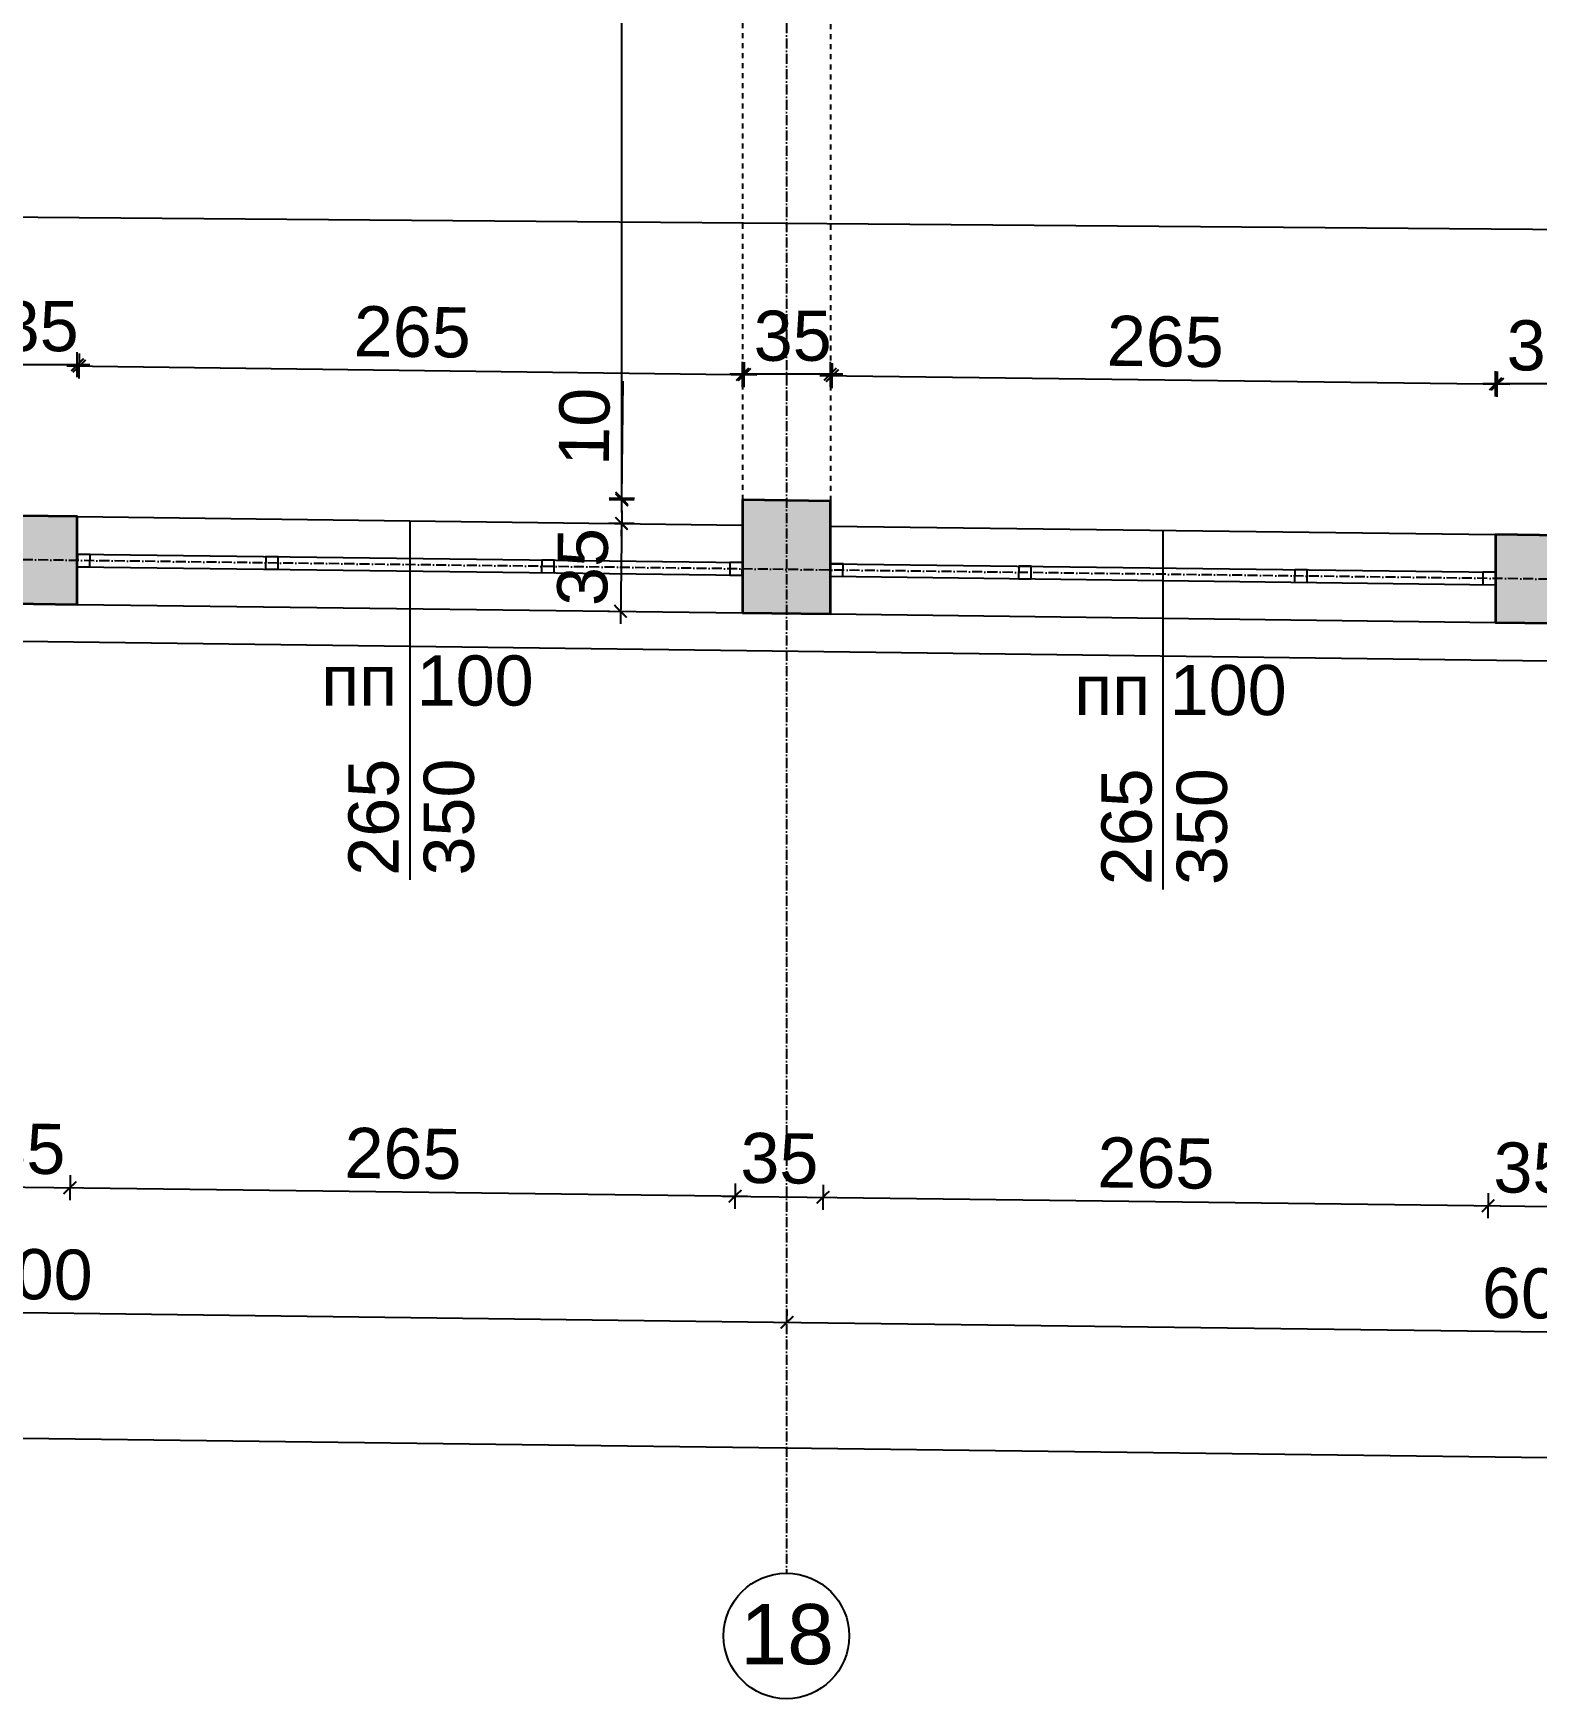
# Model space of a CAD drawing. Header units: inches. Extents: x -72385 to 39588, y -6525 to 66685.
# Drawn here: x -43225 to -42626, y 740 to 1404 of the extents above; entities that cross this region are included whole.
import ezdxf

# ---------------------------------------------------------------- set-up
doc = ezdxf.new("R2010")
doc.units = ezdxf.units.IN
doc.header["$MEASUREMENT"] = 0
doc.linetypes.add('DashDot', pattern=[0.6, 0.4, -0.1, 0, -0.1])
doc.linetypes.add('Hidden', pattern=[0.4, 0.2, -0.2])
for name, color, linetype, lineweight in [('Изгледни линии', 253, 'Continuous', 25), ('Надписи коти външни', 252, 'Continuous', 25), ('Надписи коти вътрешни', 252, 'Continuous', 25), ('Надписи Оси', 252, 'Continuous', 25), ('Надписи прозорци', 252, 'Continuous', 25), ('Оси', 252, 'DashDot', 25), ('Прозорци', 251, 'Continuous', 25), ('Пунктир', 253, 'Hidden', 25), ('Разрезни линии', 7, 'Continuous', 35), ('Щрих стени', 254, 'Continuous', 25)]:
    doc.layers.add(name, color=color, linetype=linetype, lineweight=lineweight)
doc.styles.add('Arial Regular', font='arial.ttf')
doc.styles.get("Standard").update_dxf_attribs({"font": 'arial.ttf'})
doc.dimstyles.new('Annotative', dxfattribs={"dimscale": 0, "dimtxt": 20, "dimasz": 5, "dimexe": 5, "dimexo": 5, "dimgap": 5, "dimtad": 1, "dimdec": 0, "dimzin": 0, "dimdsep": 46, "dimtxsty": 'Standard', "dimblk": 'ARCHTICK', "dimcen": 5, "dimdle": 5, "dimadec": 0, "dimazin": 0, "dimtfac": 1, "dimtdec": 0, "dimtofl": 0, "dimtmove": 0, "dimatfit": 3, "dimldrblk": 'ARCHTICK', "dimfxl": 5, "dimfxlon": 1, "dimtolj": 1, "dimtzin": 0, "dimarcsym": 1})

# ---------------------------------------------------------------- blocks, each defined once
blk = doc.blocks.new('_ArchTick')
at = {"color": 0, "linetype": 'ByBlock', "const_width": 0.15}
blk.add_lwpolyline([(-0.5, -0.5), (0.5, 0.5)], dxfattribs=at)
blk = doc.blocks.new('*D2177')
at = {"layer": 'Defpoints', "color": 0, "ltscale": 50, "transparency": 16777216}
for p in [(-43242.34, 1271.89), (-43242.34, 1241.82), (-43207.34, 1241.37)]:
    blk.add_point(p, dxfattribs=at)
at = {"layer": 'Надписи коти вътрешни', "color": 0, "lineweight": -2, "ltscale": 50, "transparency": 16777216}
for p, q in [((-43242.34, 1266.89), (-43242.34, 1276.89)), ((-43207.34, 1266.89), (-43207.34, 1276.89)), ((-43202.34, 1271.89), (-43247.34, 1271.89))]:
    blk.add_line(p, q, dxfattribs=at)
at = {"layer": 'Надписи коти вътрешни', "color": 0, "lineweight": -2, "ltscale": 50, "transparency": 16777216, "xscale": 5, "yscale": 5, "zscale": 5, "rotation": 180}
blk.add_blockref('_ArchTick', (-43242.34, 1271.89), dxfattribs=at)
at = {"layer": 'Надписи коти вътрешни', "color": 0, "lineweight": -2, "ltscale": 50, "transparency": 16777216, "xscale": 5, "yscale": 5, "zscale": 5}
blk.add_blockref('_ArchTick', (-43207.34, 1271.89), dxfattribs=at)
at = {"layer": 'Надписи коти вътрешни', "color": 0, "ltscale": 50, "transparency": 16777216, "insert": (-43222.34, 1287.11), "char_height": 20, "attachment_point": 5}
blk.add_mtext('\\A1;35', dxfattribs=at)
blk = doc.blocks.new('*D2178')
at = {"layer": 'Defpoints', "color": 0, "ltscale": 50, "transparency": 16777216}
for p in [(-42941.57, 1267.96), (-43207.34, 1211.37), (-42942.34, 1207.99)]:
    blk.add_point(p, dxfattribs=at)
at = {"layer": 'Надписи коти вътрешни', "color": 0, "lineweight": -2, "ltscale": 50, "transparency": 16777216}
for p, q in [((-43206.64, 1266.33), (-43206.51, 1276.33)), ((-43211.57, 1271.4), (-42936.57, 1267.89)), ((-42941.64, 1262.96), (-42941.51, 1272.96))]:
    blk.add_line(p, q, dxfattribs=at)
at = {"layer": 'Надписи коти вътрешни', "color": 0, "lineweight": -2, "ltscale": 50, "transparency": 16777216, "xscale": 5, "yscale": 5, "zscale": 5}
for p, rotation in [((-43206.57, 1271.33), 179.2706286525478), ((-42941.57, 1267.96), 359.2706286525477)]:
    blk.add_blockref('_ArchTick', p, dxfattribs=dict(at, rotation=rotation))
at = {"layer": 'Надписи коти вътрешни', "color": 0, "ltscale": 50, "transparency": 16777216, "insert": (-43073.88, 1284.86), "char_height": 20, "attachment_point": 5, "rotation": 359.27063}
blk.add_mtext('\\A1;265', dxfattribs=at)
blk = doc.blocks.new('*D2179')
at = {"layer": 'Defpoints', "color": 0, "ltscale": 50, "transparency": 16777216}
for p in [(-42942.34, 1268.07), (-42942.34, 1238), (-42907.34, 1237.55)]:
    blk.add_point(p, dxfattribs=at)
at = {"layer": 'Надписи коти вътрешни', "color": 0, "lineweight": -2, "ltscale": 50, "transparency": 16777216}
for p, q in [((-42902.34, 1268.07), (-42947.34, 1268.07)), ((-42942.34, 1263.07), (-42942.34, 1273.07)), ((-42907.34, 1263.07), (-42907.34, 1273.07))]:
    blk.add_line(p, q, dxfattribs=at)
at = {"layer": 'Надписи коти вътрешни', "color": 0, "lineweight": -2, "ltscale": 50, "transparency": 16777216, "xscale": 5, "yscale": 5, "zscale": 5, "rotation": 180}
blk.add_blockref('_ArchTick', (-42942.34, 1268.07), dxfattribs=at)
at = {"layer": 'Надписи коти вътрешни', "color": 0, "lineweight": -2, "ltscale": 50, "transparency": 16777216, "xscale": 5, "yscale": 5, "zscale": 5}
blk.add_blockref('_ArchTick', (-42907.34, 1268.07), dxfattribs=at)
at = {"layer": 'Надписи коти вътрешни', "color": 0, "ltscale": 50, "transparency": 16777216, "insert": (-42922.34, 1283.29), "char_height": 20, "attachment_point": 5}
blk.add_mtext('\\A1;35', dxfattribs=at)
blk = doc.blocks.new('*D2180')
at = {"layer": 'Defpoints', "color": 0, "ltscale": 50, "transparency": 16777216}
for p in [(-42641.57, 1264.14), (-42907.34, 1207.55), (-42642.34, 1204.17)]:
    blk.add_point(p, dxfattribs=at)
at = {"layer": 'Надписи коти вътрешни', "color": 0, "lineweight": -2, "ltscale": 50, "transparency": 16777216}
for p, q in [((-42906.64, 1262.51), (-42906.51, 1272.51)), ((-42641.64, 1259.14), (-42641.51, 1269.14)), ((-42911.57, 1267.58), (-42636.57, 1264.08))]:
    blk.add_line(p, q, dxfattribs=at)
at = {"layer": 'Надписи коти вътрешни', "color": 0, "lineweight": -2, "ltscale": 50, "transparency": 16777216, "xscale": 5, "yscale": 5, "zscale": 5}
for p, rotation in [((-42906.57, 1267.51), 179.2706286525478), ((-42641.57, 1264.14), 359.2706286525477)]:
    blk.add_blockref('_ArchTick', p, dxfattribs=dict(at, rotation=rotation))
at = {"layer": 'Надписи коти вътрешни', "color": 0, "ltscale": 50, "transparency": 16777216, "insert": (-42773.88, 1281.04), "char_height": 20, "attachment_point": 5, "rotation": 359.27063}
blk.add_mtext('\\A1;265', dxfattribs=at)
blk = doc.blocks.new('*D2181')
at = {"layer": 'Defpoints', "color": 0, "ltscale": 50, "transparency": 16777216}
for p in [(-42642.34, 1264.25), (-42642.34, 1234.18), (-42607.34, 1233.73)]:
    blk.add_point(p, dxfattribs=at)
at = {"layer": 'Надписи коти вътрешни', "color": 0, "lineweight": -2, "ltscale": 50, "transparency": 16777216}
for p, q in [((-42642.34, 1259.25), (-42642.34, 1269.25)), ((-42607.34, 1259.25), (-42607.34, 1269.25)), ((-42602.34, 1264.25), (-42647.34, 1264.25))]:
    blk.add_line(p, q, dxfattribs=at)
at = {"layer": 'Надписи коти вътрешни', "color": 0, "lineweight": -2, "ltscale": 50, "transparency": 16777216, "xscale": 5, "yscale": 5, "zscale": 5, "rotation": 180}
blk.add_blockref('_ArchTick', (-42642.34, 1264.25), dxfattribs=at)
at = {"layer": 'Надписи коти вътрешни', "color": 0, "lineweight": -2, "ltscale": 50, "transparency": 16777216, "xscale": 5, "yscale": 5, "zscale": 5}
blk.add_blockref('_ArchTick', (-42607.34, 1264.25), dxfattribs=at)
at = {"layer": 'Надписи коти вътрешни', "color": 0, "ltscale": 50, "transparency": 16777216, "insert": (-42622.34, 1279.47), "char_height": 20, "attachment_point": 5}
blk.add_mtext('\\A1;35', dxfattribs=at)
blk = doc.blocks.new('*D4540')
at = {"layer": 'Defpoints', "color": 0, "ltscale": 50, "transparency": 16777216}
for p in [(-42306.42, 1323.3), (-44452.34, 1227.22), (-42307.34, 1209.91)]:
    blk.add_point(p, dxfattribs=at)
at = {"layer": 'Надписи коти вътрешни', "color": 0, "lineweight": -2, "ltscale": 50, "transparency": 16777216}
for p, q in [((-44451.46, 1335.61), (-44451.38, 1345.61)), ((-44456.42, 1340.65), (-42301.42, 1323.26)), ((-42306.46, 1318.3), (-42306.38, 1328.3))]:
    blk.add_line(p, q, dxfattribs=at)
at = {"layer": 'Надписи коти вътрешни', "color": 0, "lineweight": -2, "ltscale": 50, "transparency": 16777216, "xscale": 5, "yscale": 5, "zscale": 5}
for p, rotation in [((-44451.42, 1340.61), 179.5377341176161), ((-42306.42, 1323.3), 359.5377341176161)]:
    blk.add_blockref('_ArchTick', p, dxfattribs=dict(at, rotation=rotation))
at = {"layer": 'Надписи коти вътрешни', "color": 0, "ltscale": 50, "transparency": 16777216, "insert": (-43378.8, 1347.16), "char_height": 20, "attachment_point": 5, "rotation": 359.53773}
blk.add_mtext('\\A1;2145', dxfattribs=at)
blk = doc.blocks.new('*D2197')
at = {"layer": 'Defpoints', "color": 0, "ltscale": 50, "transparency": 16777216}
for p in [(-42942.34, 1768.04), (-42990.49, 1217.99), (-42942.34, 1217.99)]:
    blk.add_point(p, dxfattribs=at)
at = {"layer": 'Надписи коти вътрешни', "color": 0, "lineweight": -2, "ltscale": 50, "transparency": 16777216}
for p, q in [((-42990.49, 1773.04), (-42990.49, 1212.99)), ((-42985.49, 1768.04), (-42995.49, 1768.04)), ((-42985.49, 1217.99), (-42995.49, 1217.99))]:
    blk.add_line(p, q, dxfattribs=at)
at = {"layer": 'Надписи коти вътрешни', "color": 0, "lineweight": -2, "ltscale": 50, "transparency": 16777216, "xscale": 5, "yscale": 5, "zscale": 5}
for p, rotation in [((-42990.49, 1768.04), 90), ((-42990.49, 1217.99), 270)]:
    blk.add_blockref('_ArchTick', p, dxfattribs=dict(at, rotation=rotation))
at = {"layer": 'Надписи коти вътрешни', "color": 0, "ltscale": 50, "transparency": 16777216, "insert": (-43005.7, 1493.02), "char_height": 20, "attachment_point": 5, "rotation": 90}
blk.add_mtext('\\A1;550', dxfattribs=at)
blk = doc.blocks.new('*D8045')
at = {"layer": 'Defpoints', "color": 0, "ltscale": 50, "transparency": 16777216}
for p in [(-42990.42, 1218.61), (-42942.21, 1217.99), (-42942.34, 1207.99)]:
    blk.add_point(p, dxfattribs=at)
at = {"layer": 'Надписи коти вътрешни', "color": 0, "lineweight": -2, "ltscale": 50, "transparency": 16777216}
for p, q in [((-42990.42, 1218.61), (-42989.83, 1265.3)), ((-42985.42, 1218.54), (-42995.42, 1218.67)), ((-42985.55, 1208.54), (-42995.55, 1208.67)), ((-42990.55, 1208.61), (-42990.61, 1203.61))]:
    blk.add_line(p, q, dxfattribs=at)
at = {"layer": 'Надписи коти вътрешни', "color": 0, "lineweight": -2, "ltscale": 50, "transparency": 16777216, "xscale": 5, "yscale": 5, "zscale": 5}
for p, rotation in [((-42990.42, 1218.61), 269.2706286526039), ((-42990.55, 1208.61), 89.27062865260399)]:
    blk.add_blockref('_ArchTick', p, dxfattribs=dict(at, rotation=rotation))
at = {"layer": 'Надписи коти вътрешни', "color": 0, "ltscale": 50, "transparency": 16777216, "insert": (-43005.27, 1247.15), "char_height": 20, "attachment_point": 5, "rotation": 89.27063}
blk.add_mtext('\\A1;10', dxfattribs=at)
blk = doc.blocks.new('*D6340')
at = {"layer": 'Defpoints', "color": 0, "ltscale": 50, "transparency": 16777216}
for p in [(-43242.34, 1176.81), (-43207.34, 1176.36), (-43210.3, 943.88)]:
    blk.add_point(p, dxfattribs=at)
at = {"layer": 'Надписи коти външни', "color": 0, "lineweight": -2, "ltscale": 50, "transparency": 16777216}
for p, q in [((-43245.23, 949.33), (-43245.36, 939.33)), ((-43250.3, 944.39), (-43205.3, 943.82)), ((-43210.23, 948.88), (-43210.36, 938.88))]:
    blk.add_line(p, q, dxfattribs=at)
at = {"layer": 'Надписи коти външни', "color": 0, "lineweight": -2, "ltscale": 50, "transparency": 16777216, "xscale": 5, "yscale": 5, "zscale": 5}
for p, rotation in [((-43245.3, 944.33), 179.2706286525403), ((-43210.3, 943.88), 359.2706286525403)]:
    blk.add_blockref('_ArchTick', p, dxfattribs=dict(at, rotation=rotation))
at = {"layer": 'Надписи коти външни', "color": 0, "ltscale": 50, "transparency": 16777216, "insert": (-43227.6, 959.32), "char_height": 20, "attachment_point": 5, "rotation": 359.27063}
blk.add_mtext('\\A1;35', dxfattribs=at)
blk = doc.blocks.new('*D6341')
at = {"layer": 'Defpoints', "color": 0, "ltscale": 50, "transparency": 16777216}
for p in [(-43207.34, 1176.36), (-42942.34, 1172.99), (-42945.3, 940.51)]:
    blk.add_point(p, dxfattribs=at)
at = {"layer": 'Надписи коти външни', "color": 0, "lineweight": -2, "ltscale": 50, "transparency": 16777216}
for p, q in [((-43215.3, 943.95), (-42940.3, 940.45)), ((-43210.23, 948.88), (-43210.36, 938.88)), ((-42945.23, 945.51), (-42945.36, 935.51))]:
    blk.add_line(p, q, dxfattribs=at)
at = {"layer": 'Надписи коти външни', "color": 0, "lineweight": -2, "ltscale": 50, "transparency": 16777216, "xscale": 5, "yscale": 5, "zscale": 5}
for p, rotation in [((-43210.3, 943.88), 179.2706286525463), ((-42945.3, 940.51), 359.2706286525462)]:
    blk.add_blockref('_ArchTick', p, dxfattribs=dict(at, rotation=rotation))
at = {"layer": 'Надписи коти външни', "color": 0, "ltscale": 50, "transparency": 16777216, "insert": (-43077.6, 957.41), "char_height": 20, "attachment_point": 5, "rotation": 359.27063}
blk.add_mtext('\\A1;265', dxfattribs=at)
blk = doc.blocks.new('*D6342')
at = {"layer": 'Defpoints', "color": 0, "ltscale": 50, "transparency": 16777216}
for p in [(-42942.34, 1172.99), (-42907.34, 1172.55), (-42910.3, 940.06)]:
    blk.add_point(p, dxfattribs=at)
at = {"layer": 'Надписи коти външни', "color": 0, "lineweight": -2, "ltscale": 50, "transparency": 16777216}
for p, q in [((-42945.23, 945.51), (-42945.36, 935.51)), ((-42910.23, 945.06), (-42910.36, 935.06)), ((-42950.3, 940.57), (-42905.3, 940))]:
    blk.add_line(p, q, dxfattribs=at)
at = {"layer": 'Надписи коти външни', "color": 0, "lineweight": -2, "ltscale": 50, "transparency": 16777216, "xscale": 5, "yscale": 5, "zscale": 5}
for p, rotation in [((-42945.3, 940.51), 179.2706286525496), ((-42910.3, 940.06), 359.2706286525496)]:
    blk.add_blockref('_ArchTick', p, dxfattribs=dict(at, rotation=rotation))
at = {"layer": 'Надписи коти външни', "color": 0, "ltscale": 50, "transparency": 16777216, "insert": (-42927.6, 955.5), "char_height": 20, "attachment_point": 5, "rotation": 359.27063}
blk.add_mtext('\\A1;35', dxfattribs=at)
blk = doc.blocks.new('*D6343')
at = {"layer": 'Defpoints', "color": 0, "ltscale": 50, "transparency": 16777216}
for p in [(-42907.34, 1172.55), (-42642.34, 1169.17), (-42645.3, 936.69)]:
    blk.add_point(p, dxfattribs=at)
at = {"layer": 'Надписи коти външни', "color": 0, "lineweight": -2, "ltscale": 50, "transparency": 16777216}
for p, q in [((-42910.23, 945.06), (-42910.36, 935.06)), ((-42915.3, 940.13), (-42640.3, 936.63)), ((-42645.23, 941.69), (-42645.36, 931.69))]:
    blk.add_line(p, q, dxfattribs=at)
at = {"layer": 'Надписи коти външни', "color": 0, "lineweight": -2, "ltscale": 50, "transparency": 16777216, "xscale": 5, "yscale": 5, "zscale": 5}
for p, rotation in [((-42910.3, 940.06), 179.2706286525478), ((-42645.3, 936.69), 359.2706286525477)]:
    blk.add_blockref('_ArchTick', p, dxfattribs=dict(at, rotation=rotation))
at = {"layer": 'Надписи коти външни', "color": 0, "ltscale": 50, "transparency": 16777216, "insert": (-42777.6, 953.59), "char_height": 20, "attachment_point": 5, "rotation": 359.27063}
blk.add_mtext('\\A1;265', dxfattribs=at)
blk = doc.blocks.new('*D6344')
at = {"layer": 'Defpoints', "color": 0, "ltscale": 50, "transparency": 16777216}
for p in [(-42642.34, 1169.17), (-42607.34, 1168.73), (-42610.3, 936.25)]:
    blk.add_point(p, dxfattribs=at)
at = {"layer": 'Надписи коти външни', "color": 0, "lineweight": -2, "ltscale": 50, "transparency": 16777216}
for p, q in [((-42650.3, 936.75), (-42605.3, 936.18)), ((-42645.23, 941.69), (-42645.36, 931.69)), ((-42610.23, 941.24), (-42610.36, 931.25))]:
    blk.add_line(p, q, dxfattribs=at)
at = {"layer": 'Надписи коти външни', "color": 0, "lineweight": -2, "ltscale": 50, "transparency": 16777216, "xscale": 5, "yscale": 5, "zscale": 5}
for p, rotation in [((-42645.3, 936.69), 179.2706286525464), ((-42610.3, 936.25), 359.2706286525463)]:
    blk.add_blockref('_ArchTick', p, dxfattribs=dict(at, rotation=rotation))
at = {"layer": 'Надписи коти външни', "color": 0, "ltscale": 50, "transparency": 16777216, "insert": (-42627.6, 951.69), "char_height": 20, "attachment_point": 5, "rotation": 359.27063}
blk.add_mtext('\\A1;35', dxfattribs=at)
blk = doc.blocks.new('*D6392')
at = {"layer": 'Defpoints', "color": 0, "ltscale": 50, "transparency": 16777216}
for p in [(-43524.84, 897.88), (-42924.61, 890.25), (-42924.61, 890.25)]:
    blk.add_point(p, dxfattribs=at)
at = {"layer": 'Надписи коти външни', "color": 0, "lineweight": -2, "ltscale": 50, "transparency": 16777216}
for p, q in [((-43524.84, 897.88), (-43524.77, 902.88)), ((-43529.84, 897.95), (-42919.61, 890.18)), ((-42924.61, 890.25), (-42924.55, 895.25))]:
    blk.add_line(p, q, dxfattribs=at)
at = {"layer": 'Надписи коти външни', "color": 0, "lineweight": -2, "ltscale": 50, "transparency": 16777216, "xscale": 5, "yscale": 5, "zscale": 5}
for p, rotation in [((-43524.84, 897.88), 179.2708993674434), ((-42924.61, 890.25), 359.2708993674435)]:
    blk.add_blockref('_ArchTick', p, dxfattribs=dict(at, rotation=rotation))
at = {"layer": 'Надписи коти външни', "color": 0, "ltscale": 50, "transparency": 16777216, "insert": (-43224.53, 909.27), "char_height": 20, "attachment_point": 5, "rotation": 359.2709}
blk.add_mtext('\\A1;600', dxfattribs=at)
blk = doc.blocks.new('*D6393')
at = {"layer": 'Defpoints', "color": 0, "ltscale": 50, "transparency": 16777216}
for p in [(-42924.61, 890.25), (-42324.61, 882.6), (-42324.61, 882.6)]:
    blk.add_point(p, dxfattribs=at)
at = {"layer": 'Надписи коти външни', "color": 0, "lineweight": -2, "ltscale": 50, "transparency": 16777216}
for p, q in [((-42929.61, 890.31), (-42319.61, 882.54)), ((-42924.61, 890.25), (-42924.55, 895.25)), ((-42324.61, 882.6), (-42324.55, 887.6))]:
    blk.add_line(p, q, dxfattribs=at)
at = {"layer": 'Надписи коти външни', "color": 0, "lineweight": -2, "ltscale": 50, "transparency": 16777216, "xscale": 5, "yscale": 5, "zscale": 5}
for p, rotation in [((-42924.61, 890.25), 179.2703578371867), ((-42324.61, 882.6), 359.2703578371867)]:
    blk.add_blockref('_ArchTick', p, dxfattribs=dict(at, rotation=rotation))
at = {"layer": 'Надписи коти външни', "color": 0, "ltscale": 50, "transparency": 16777216, "insert": (-42624.42, 901.64), "char_height": 20, "attachment_point": 5, "rotation": 359.27036}
blk.add_mtext('\\A1;600', dxfattribs=at)
blk = doc.blocks.new('*D6427')
at = {"layer": 'Defpoints', "color": 0, "ltscale": 50, "transparency": 16777216}
for p in [(-52317.34, 1292.34), (-40222.34, 1138.36), (-40226.57, 805.89)]:
    blk.add_point(p, dxfattribs=at)
at = {"layer": 'Надписи коти външни', "color": 0, "lineweight": -2, "ltscale": 50, "transparency": 16777216}
for p, q in [((-52321.51, 964.87), (-52321.63, 954.87)), ((-52326.57, 959.93), (-40221.57, 805.83)), ((-40226.51, 810.89), (-40226.63, 800.89))]:
    blk.add_line(p, q, dxfattribs=at)
at = {"layer": 'Надписи коти външни', "color": 0, "lineweight": -2, "ltscale": 50, "transparency": 16777216, "xscale": 5, "yscale": 5, "zscale": 5}
for p, rotation in [((-52321.57, 959.87), 179.2706286525472), ((-40226.57, 805.89), 359.2706286525473)]:
    blk.add_blockref('_ArchTick', p, dxfattribs=dict(at, rotation=rotation))
at = {"layer": 'Надписи коти външни', "color": 0, "ltscale": 50, "transparency": 16777216, "insert": (-46273.88, 898.09), "char_height": 20, "attachment_point": 5, "rotation": 359.27063}
blk.add_mtext('\\A1;12095', dxfattribs=at)
blk = doc.blocks.new('*D8074')
at = {"layer": 'Defpoints', "color": 0, "ltscale": 10, "transparency": 16777216}
for p in [(-43031.5, 1209.13), (-43031.95, 1174.13), (-42990.94, 1173.61)]:
    blk.add_point(p, dxfattribs=at)
at = {"layer": 'Надписи коти вътрешни', "color": 0, "lineweight": -2, "ltscale": 10, "transparency": 16777216}
for p, q in [((-42995.49, 1208.67), (-42985.49, 1208.54)), ((-42990.43, 1213.61), (-42991, 1168.61)), ((-42995.94, 1173.67), (-42985.94, 1173.55))]:
    blk.add_line(p, q, dxfattribs=at)
at = {"layer": 'Надписи коти вътрешни', "color": 0, "lineweight": -2, "ltscale": 10, "transparency": 16777216, "xscale": 5, "yscale": 5, "zscale": 5}
for p, rotation in [((-42990.49, 1208.61), 89.2706286525334), ((-42990.94, 1173.61), 269.2706286525334)]:
    blk.add_blockref('_ArchTick', p, dxfattribs=dict(at, rotation=rotation))
at = {"layer": 'Надписи коти вътрешни', "color": 0, "ltscale": 10, "transparency": 16777216, "insert": (-43005.93, 1191.3), "char_height": 20, "attachment_point": 5, "rotation": 89.27063}
blk.add_mtext('\\A1;35', dxfattribs=at)

msp = doc.modelspace()

# ---------------------------------------------------------------- hatches: boundary and pattern name
at = {"layer": 'Щрих стени', "ltscale": 10}
h = msp.add_hatch(color=256, dxfattribs=at)
h.dxf.hatch_style = 1
h.paths.add_polyline_path([(-44137.34, 1233.21), (-44172.34, 1233.65), (-44172.34, 1188.65), (-44137.34, 1188.2)])
h.paths.add_polyline_path([(-43837.34, 1219.39), (-43872.34, 1219.83), (-43872.34, 1184.83), (-43837.34, 1184.39)])
h.paths.add_polyline_path([(-43507.34, 1225.19), (-43572.34, 1226.02), (-43572.34, 1181.01), (-43507.34, 1180.18)])
h.paths.add_polyline_path([(-43207.34, 1211.37), (-43242.34, 1211.81), (-43242.34, 1176.81), (-43207.34, 1176.36)])
h.paths.add_polyline_path([(-42907.34, 1217.55), (-42942.34, 1217.99), (-42942.34, 1172.99), (-42907.34, 1172.55)])
h.paths.add_polyline_path([(-42607.34, 1203.73), (-42642.34, 1204.17), (-42642.34, 1169.17), (-42607.34, 1168.73)])
h.paths.add_polyline_path([(-42307.34, 1199.91), (-42292.34, 1199.72), (-42292.34, 1804.77), (-42307.34, 1804.96), (-42342.34, 1805.4), (-42342.34, 1760.4), (-42307.34, 1759.96), (-42307.34, 1209.91), (-42342.34, 1210.36), (-42342.34, 1165.35), (-42307.34, 1164.91)])
h.paths.add_polyline_path([(-42907.34, 1812.6), (-42942.34, 1813.04), (-42942.34, 1803.04), (-42967.34, 1803.36), (-42967.34, 1768.36), (-42942.34, 1768.04), (-42942.34, 1768.04), (-42907.34, 1767.59)])
h.paths.add_polyline_path([(-43507.34, 1820.24), (-43572.34, 1821.06), (-43572.34, 1776.06), (-43507.34, 1775.23)])
h.paths.add_polyline_path([(-44137.34, 1828.26), (-44172.34, 1828.7), (-44172.34, 1818.7), (-44197.34, 1819.02), (-44197.34, 1784.02), (-44172.34, 1783.7), (-44172.34, 1783.7), (-44137.34, 1783.25)])

# ---------------------------------------------------------------- linework, layer by layer
at = {"layer": 'Изгледни линии', "ltscale": 50}
for p, q in [((-47152.34, 1211.59), (-40527.34, 1127.25)), ((-43207.34, 1211.37), (-42942.34, 1207.99)), ((-42907.34, 1207.55), (-42642.34, 1204.17)), ((-43207.34, 1176.36), (-42942.34, 1172.99)), ((-42907.34, 1172.55), (-42642.34, 1169.17))]:
    msp.add_line(p, q, dxfattribs=at)
at = {"layer": 'Надписи Оси', "ltscale": 50}
msp.add_circle((-42924.84, 765.24), 25, dxfattribs=at)
at = {"layer": 'Надписи прозорци', "ltscale": 50}
for p, q in [((-43074.84, 1209.68), (-43074.84, 1066.53)), ((-42774.84, 1205.86), (-42774.84, 1062.71))]:
    msp.add_line(p, q, dxfattribs=at)
at = {"layer": 'Оси', "ltscale": 10}
for p, q in [((-42924.84, 3390.45), (-42924.84, 790.24)), ((-39839.84, 1151), (-52699.84, 1314.71))]:
    msp.add_line(p, q, dxfattribs=at)
at = {"layer": 'Прозорци', "ltscale": 50}
for p, q in [((-43207.34, 1196.37), (-42942.34, 1192.99)), ((-43207.34, 1191.37), (-42942.34, 1187.99)), ((-42907.34, 1192.55), (-42642.34, 1189.17)), ((-42907.34, 1187.55), (-42642.34, 1184.17))]:
    msp.add_line(p, q, dxfattribs=at)
for points in [[(-43207.34, 1191.37), (-43202.34, 1191.3), (-43202.27, 1196.3), (-43207.27, 1196.37), (-43207.34, 1191.37)], [(-43132.35, 1190.41), (-43127.35, 1190.35), (-43127.29, 1195.35), (-43132.29, 1195.41), (-43132.35, 1190.41)], [(-43022.39, 1189.01), (-43017.39, 1188.95), (-43017.33, 1193.95), (-43022.32, 1194.01), (-43022.39, 1189.01)], [(-42947.4, 1188.06), (-42942.4, 1188), (-42942.34, 1193), (-42947.34, 1193.06), (-42947.4, 1188.06)], [(-42907.34, 1187.55), (-42902.34, 1187.48), (-42902.27, 1192.48), (-42907.27, 1192.55), (-42907.34, 1187.55)], [(-42832.35, 1186.59), (-42827.35, 1186.53), (-42827.29, 1191.53), (-42832.29, 1191.59), (-42832.35, 1186.59)], [(-42722.39, 1185.19), (-42717.39, 1185.13), (-42717.33, 1190.13), (-42722.32, 1190.19), (-42722.39, 1185.19)], [(-42647.4, 1184.24), (-42642.4, 1184.18), (-42642.34, 1189.18), (-42647.34, 1189.24), (-42647.4, 1184.24)]]:
    msp.add_lwpolyline(points, dxfattribs=at)
at = {"layer": 'Пунктир', "ltscale": 10}
for p, q in [((-42942.34, 1768.04), (-42942.34, 1217.99)), ((-42907.34, 1767.59), (-42907.34, 1217.55))]:
    msp.add_line(p, q, dxfattribs=at)
at = {"layer": 'Разрезни линии', "ltscale": 50}
for points in [[(-42942.34, 1172.99), (-42907.34, 1172.55), (-42907.34, 1217.55), (-42942.34, 1217.99)], [(-43242.34, 1211.81), (-43242.34, 1176.81), (-43207.34, 1176.36), (-43207.34, 1211.37)], [(-42642.34, 1204.17), (-42642.34, 1169.17), (-42607.34, 1168.73), (-42607.34, 1203.73)]]:
    msp.add_lwpolyline(points, close=True, dxfattribs=at)

# ---------------------------------------------------------------- texts
at = {"layer": 'Надписи Оси', "ltscale": 100, "insert": (-42938.16, 777.96), "char_height": 24, "width": 27.2128, "attachment_point": 1, "style": 'Arial Regular'}
msp.add_mtext('\\pxqc;18', dxfattribs=at)
at = {"layer": 'Надписи прозорци', "ltscale": 100, "char_height": 20, "width": 180.4891, "attachment_point": 1, "style": 'Arial Regular'}
for insert in [(-43110.15, 1156.04), (-42810.15, 1152.22)]:
    msp.add_mtext('пп 100', dxfattribs=dict(at, insert=insert))
at = {"layer": 'Надписи прозорци', "ltscale": 100, "char_height": 20, "width": 180.4891, "attachment_point": 3, "rotation": 90, "style": 'Arial Regular'}
for s, insert in [('265', (-43099.35, 1114.82)), ('350', (-43069.35, 1114.9)), ('265', (-42799.35, 1111)), ('350', (-42769.35, 1111.08))]:
    msp.add_mtext(s, dxfattribs=dict(at, insert=insert))

# ---------------------------------------------------------------- dimensions: what is measured, and where the dimension line sits
at = {"layer": 'Надписи коти външни', "ltscale": 50}
dim = msp.add_aligned_dim(p1=(-52317.34, 1292.34), p2=(-40222.34, 1138.36), distance=-332.5, text='12095', dimstyle='Annotative', override={"dimscale": 0, "dimtix": 0, "dimtofl": 0, "dimtmove": 0, "dimatfit": 3}, dxfattribs=at)
dim.commit()
dim.dimension.update_dxf_attribs({"geometry": '*D6427', "text_midpoint": (-46273.88, 898.09)})
for base, p1, p2, picture, middle in [((-43210.3, 943.88), (-43242.34, 1176.81), (-43207.34, 1176.36), '*D6340', (-43227.8, 944.11)), ((-42910.3, 940.06), (-42942.34, 1172.99), (-42907.34, 1172.55), '*D6342', (-42927.8, 940.29)), ((-42610.3, 936.25), (-42642.34, 1169.17), (-42607.34, 1168.73), '*D6344', (-42627.8, 936.47))]:
    dim = msp.add_linear_dim(base=base, p1=p1, p2=p2, angle=359.27063, dimstyle='Annotative', override={"dimscale": 0, "dimtix": 0, "dimtofl": 0, "dimtmove": 0, "dimatfit": 3}, dxfattribs=at)
    dim.commit()
    dim.dimension.update_dxf_attribs({"geometry": picture, "text_midpoint": middle, "dimtype": 129})
for p1, p2, distance, picture, middle in [((-43207.34, 1176.36), (-42942.34, 1172.99), -232.5, '*D6341', (-43077.6, 957.41)), ((-42907.34, 1172.55), (-42642.34, 1169.17), -232.5, '*D6343', (-42777.6, 953.59)), ((-43524.84, 897.88), (-42924.61, 890.25), 0, '*D6392', (-43224.53, 909.27)), ((-42924.61, 890.25), (-42324.61, 882.6), 0, '*D6393', (-42624.42, 901.64))]:
    dim = msp.add_aligned_dim(p1=p1, p2=p2, distance=distance, dimstyle='Annotative', override={"dimscale": 0, "dimtix": 0, "dimtofl": 0, "dimtmove": 0, "dimatfit": 3}, dxfattribs=at)
    dim.commit()
    dim.dimension.update_dxf_attribs({"geometry": picture, "text_midpoint": middle})
at = {"layer": 'Надписи коти вътрешни', "ltscale": 50}
dim = msp.add_linear_dim(base=(-42990.49, 1217.99), p1=(-42942.34, 1768.04), p2=(-42942.34, 1217.99), angle=90, dimstyle='Annotative', override={"dimscale": 0, "dimtix": 0, "dimtofl": 0, "dimtmove": 0, "dimatfit": 3}, dxfattribs=at)
dim.commit()
dim.dimension.update_dxf_attribs({"geometry": '*D2197', "text_midpoint": (-43005.7, 1493.02)})
for p1, p2, distance, picture, middle in [((-44452.34, 1227.22), (-42307.34, 1209.91), 113.39, '*D4540', (-43378.8, 1347.16)), ((-43207.34, 1211.37), (-42942.34, 1207.99), 59.97, '*D2178', (-43073.88, 1284.86)), ((-42907.34, 1207.55), (-42642.34, 1204.17), 59.97, '*D2180', (-42773.88, 1281.04))]:
    dim = msp.add_aligned_dim(p1=p1, p2=p2, distance=distance, dimstyle='Annotative', override={"dimscale": 0, "dimtix": 0, "dimtofl": 0, "dimtmove": 0, "dimatfit": 3}, dxfattribs=at)
    dim.commit()
    dim.dimension.update_dxf_attribs({"geometry": picture, "text_midpoint": middle})
for base, p1, p2, picture, middle in [((-43242.34, 1271.89), (-43207.34, 1241.37), (-43242.34, 1241.82), '*D2177', (-43222.34, 1271.89)), ((-42942.34, 1268.07), (-42907.34, 1237.55), (-42942.34, 1238), '*D2179', (-42922.34, 1268.07)), ((-42642.34, 1264.25), (-42607.34, 1233.73), (-42642.34, 1234.18), '*D2181', (-42622.34, 1264.25))]:
    dim = msp.add_linear_dim(base=base, p1=p1, p2=p2, dimstyle='Annotative', override={"dimscale": 0, "dimtix": 0, "dimtofl": 0, "dimtmove": 0, "dimatfit": 3}, dxfattribs=at)
    dim.commit()
    dim.dimension.update_dxf_attribs({"geometry": picture, "text_midpoint": middle, "dimtype": 128})
dim = msp.add_linear_dim(base=(-42990.42, 1218.61), p1=(-42942.34, 1207.99), p2=(-42942.21, 1217.99), angle=89.27063, dimstyle='Annotative', override={"dimscale": 0, "dimtix": 0, "dimtofl": 0, "dimtmove": 0, "dimatfit": 3}, dxfattribs=at)
dim.commit()
dim.dimension.update_dxf_attribs({"geometry": '*D8045', "text_midpoint": (-42990.06, 1246.95), "dimtype": 129})
at = {"layer": 'Надписи коти вътрешни', "ltscale": 10}
dim = msp.add_linear_dim(base=(-42990.94, 1173.61), p1=(-43031.5, 1209.13), p2=(-43031.95, 1174.13), angle=269.27063, dimstyle='Annotative', override={"dimscale": 0, "dimtix": 0, "dimtofl": 0, "dimtmove": 0, "dimatfit": 3}, dxfattribs=at)
dim.commit()
dim.dimension.update_dxf_attribs({"geometry": '*D8074', "text_midpoint": (-42990.71, 1191.11), "dimtype": 129})

doc.saveas('drawing.dxf')
